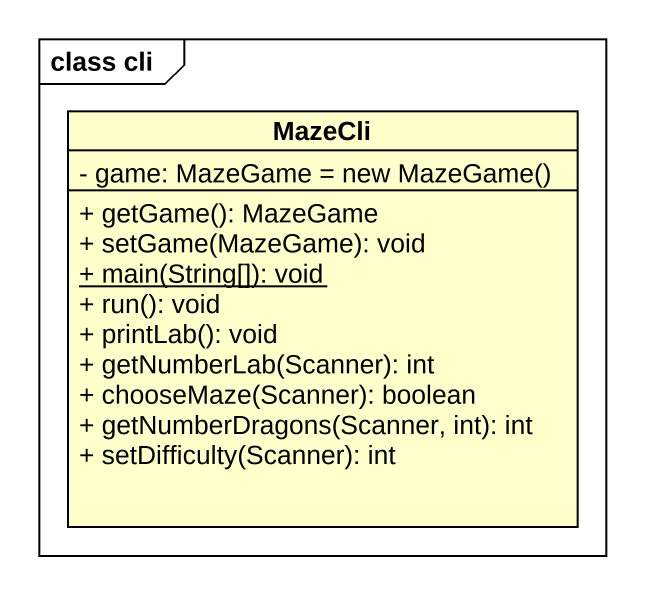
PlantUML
@startuml
mainframe class cli
hide circle
hide empty members
skinparam classAttributeIconSize 0
class MazeCli {
  {field} - game: MazeGame = new MazeGame()
  + getGame(): MazeGame
  + setGame(MazeGame): void
  {static} + main(String[]): void
  + run(): void
  + printLab(): void
  + getNumberLab(Scanner): int
  + chooseMaze(Scanner): boolean
  + getNumberDragons(Scanner, int): int
  + setDifficulty(Scanner): int
}
@enduml
